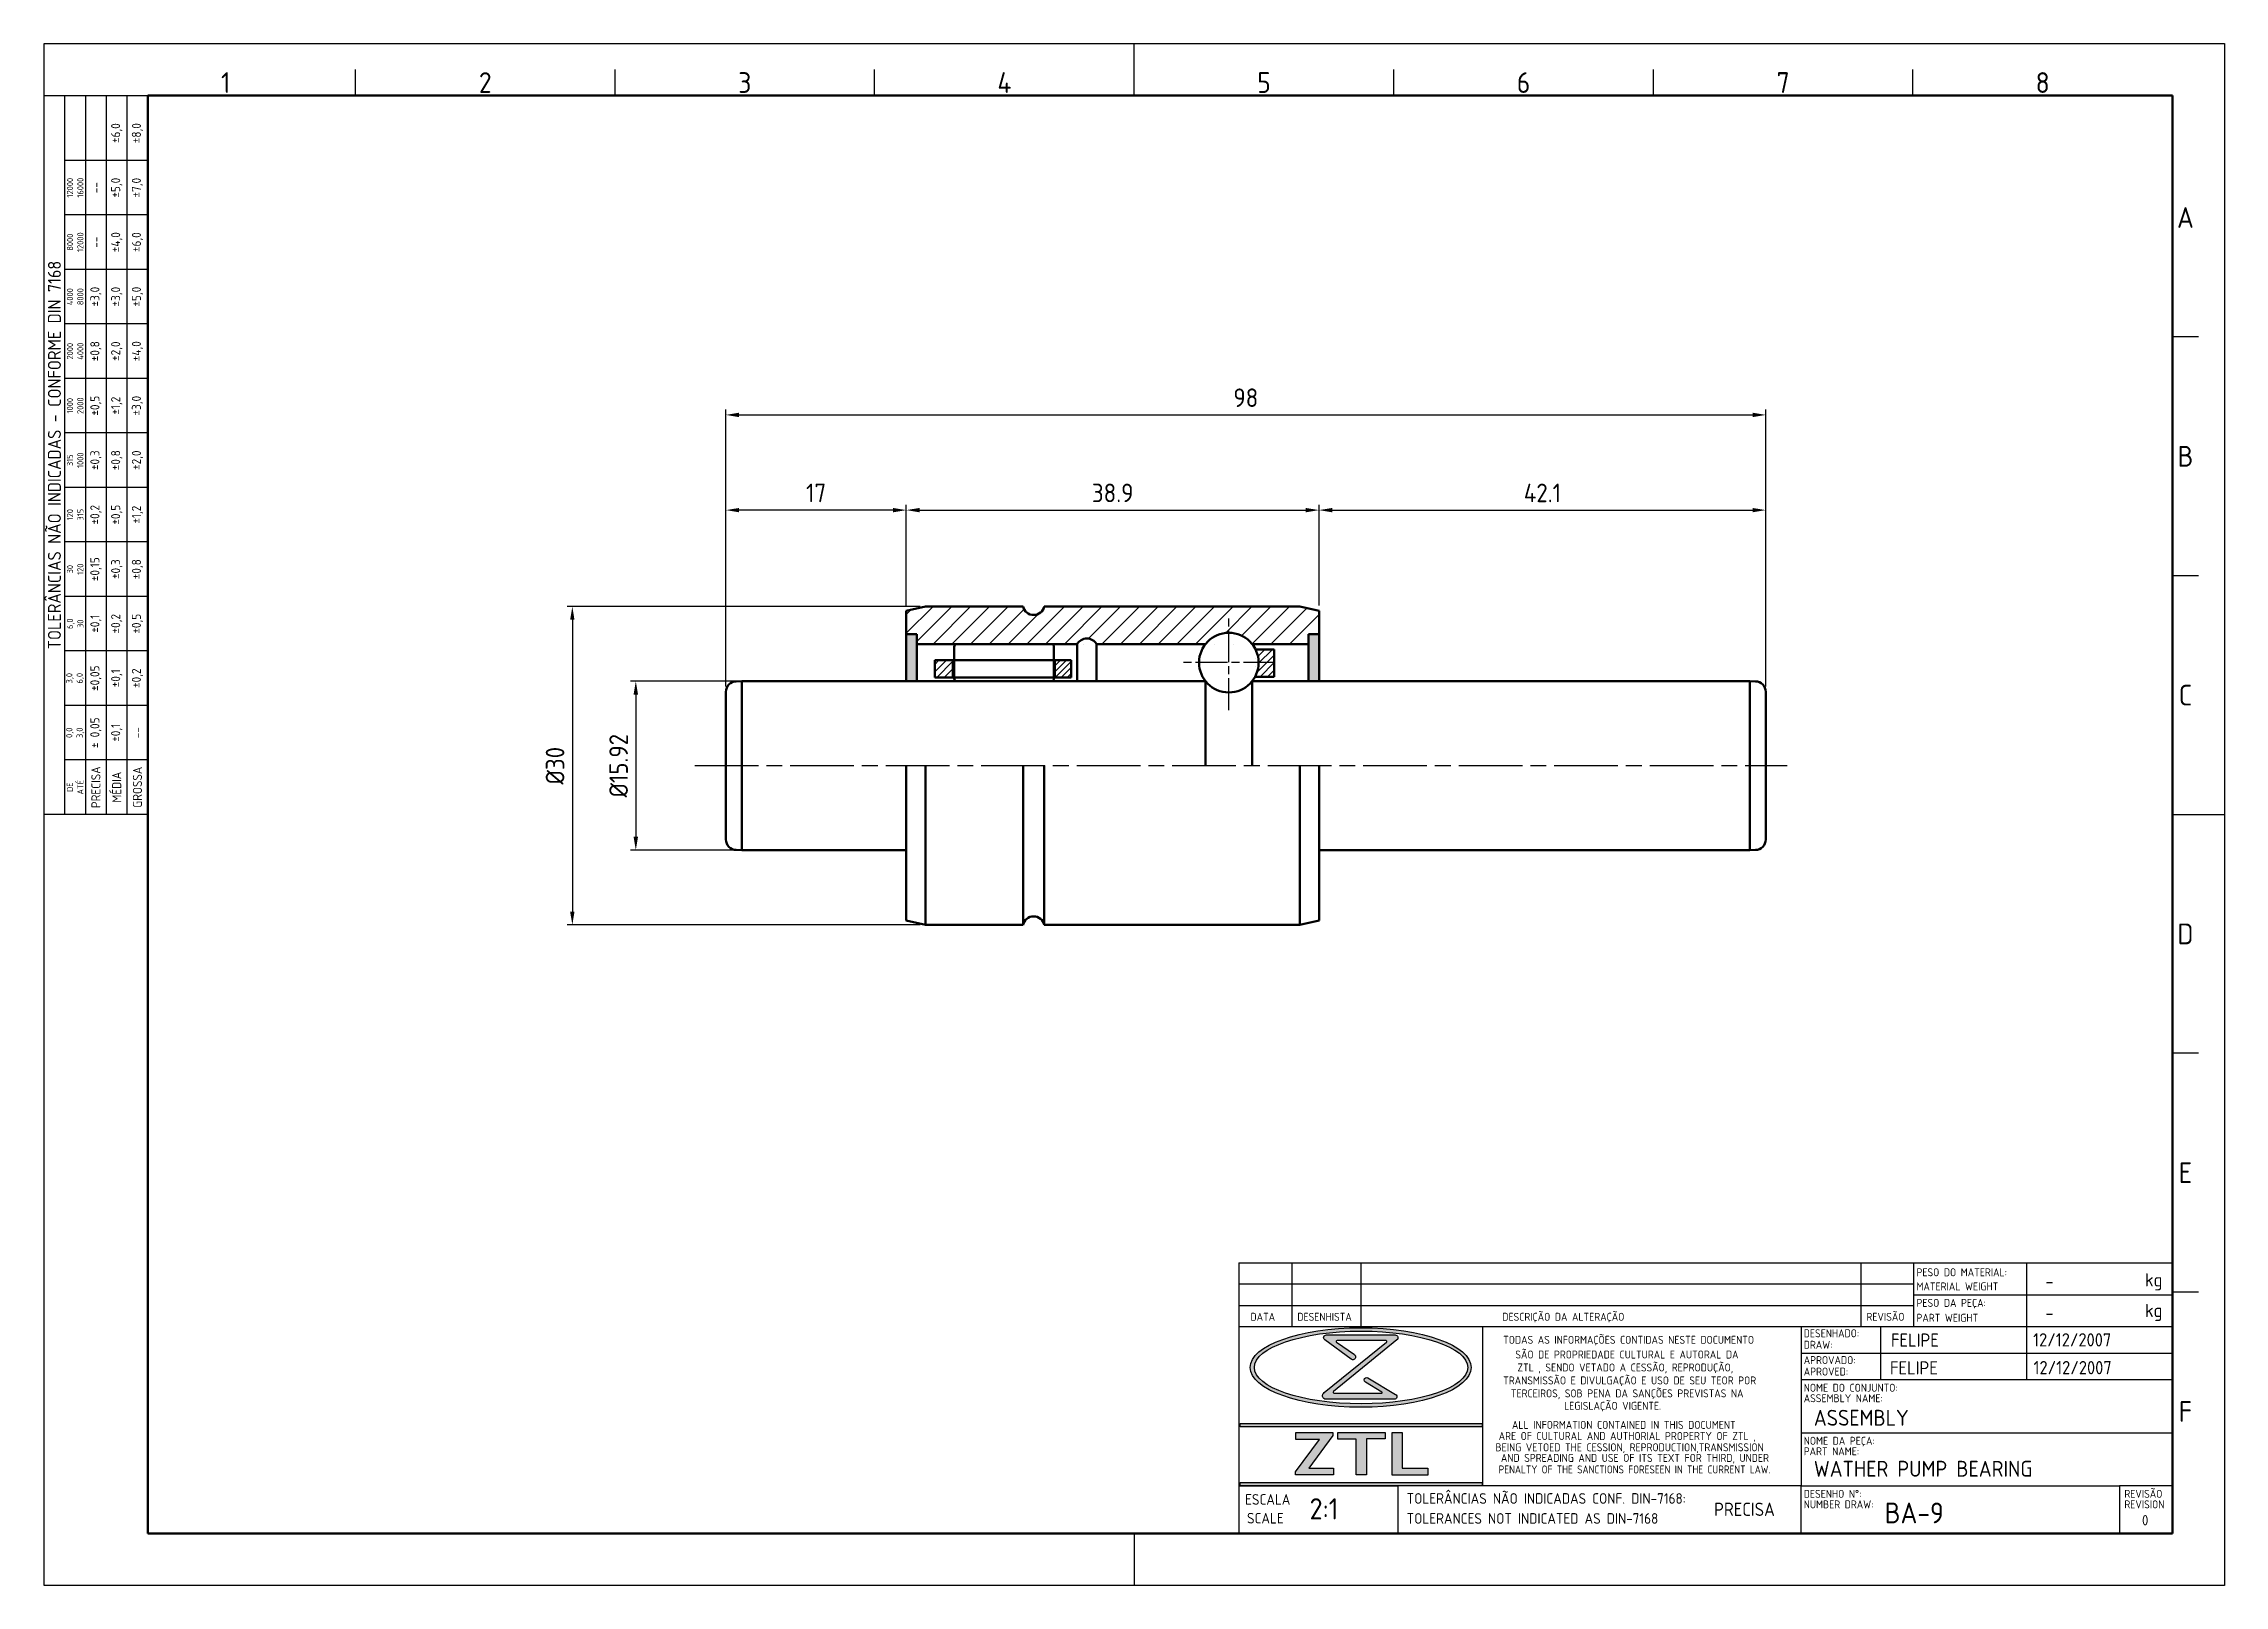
# Model space of a CAD drawing. Extents: x 0 to 205, y 0 to 145.
import ezdxf
from ezdxf.enums import TextEntityAlignment as Align

# ---------------------------------------------------------------- set-up
doc = ezdxf.new("R2010")
doc.units = 0
doc.header["$LTSCALE"] = 0.5
for name, pattern in [('AM_ISO02W050', [7.5, 6, -1.5]), ('AM_ISO08W050', [18, 12, -1.5, 3, -1.5]), ('AM_ISO08W050x2', [9, 6, -0.75, 1.5, -0.75])]:
    doc.linetypes.add(name, pattern=pattern)
doc.layers.get('0').update_dxf_attribs({"linetype": 'CONTINUOUS'})
doc.layers.get('Defpoints').update_dxf_attribs({"linetype": 'CONTINUOUS'})
for name, color, linetype, lineweight in [('AM_0', 7, 'CONTINUOUS', 50), ('AM_3', 6, 'AM_ISO02W050', 25), ('AM_5', 3, 'CONTINUOUS', 25), ('AM_7', 4, 'AM_ISO08W050', 25), ('AM_8', 1, 'CONTINUOUS', 25), ('AM_BOR', 7, 'CONTINUOUS', 50)]:
    doc.layers.add(name, color=color, linetype=linetype, lineweight=lineweight)
doc.styles.add('ACISOTS', font='isocp.shx', dxfattribs={"height": 1})
doc.styles.get("Standard").update_dxf_attribs({"font": 'ISOCP.SHX'})
doc.dimstyles.new('AM_ISO', dxfattribs={"dimtxt": 3.5, "dimasz": 2.5, "dimexe": 1, "dimexo": 1, "dimgap": 1.5, "dimtad": 1, "dimdsep": 46, "dimtxsty": 'Standard', "dimcen": 0, "dimclrd": 256, "dimclre": 256, "dimclrt": 2, "dimadec": 0, "dimazin": 2, "dimtp": 0.1, "dimtm": 0.1, "dimtfac": 0.71, "dimtdec": 3, "dimtmove": 0, "dimatfit": 3, "dimfxl": 1, "dimlwd": -1, "dimlwe": -1, "dimarcsym": 0})
pattern_1 = [(45, (19.0692, -15.5604), (-0.3535534, 0.3535534), [])]

# ---------------------------------------------------------------- blocks, each defined once
blk = doc.blocks.new('A3 ZTL')
for p, q in [((19.57, 280.82), (19.57, 9.78)), ((401.17, 280.82), (19.57, 280.82)), ((401.17, 9.78), (401.17, 280.82)), ((19.57, 9.78), (401.17, 9.78))]:
    blk.add_line(p, q)
at = {"layer": 'AM_BOR', "color": 135, "lineweight": 25}
for p, q in [((0, 0), (0, 290.61)), ((0, 290.61), (410.96, 290.61)), ((205.48, 280.82), (205.48, 290.61)), ((410.96, 290.61), (410.96, 0)), ((58.71, 280.82), (58.71, 285.71)), ((107.63, 280.82), (107.63, 285.71)), ((156.56, 280.82), (156.56, 285.71)), ((254.4, 280.82), (254.4, 285.71)), ((303.33, 280.82), (303.33, 285.71)), ((352.25, 280.82), (352.25, 285.71)), ((3.91, 145.3), (3.91, 280.82)), ((7.83, 280.82), (7.83, 145.3)), ((11.74, 280.82), (11.74, 145.3)), ((15.66, 145.3), (15.66, 280.82)), ((19.57, 268.59), (3.91, 268.59)), ((19.57, 258.32), (3.91, 258.32)), ((19.57, 248.04), (3.91, 248.04)), ((19.57, 237.77), (3.91, 237.77)), ((406.07, 235.32), (401.17, 235.32)), ((19.57, 227.5), (3.91, 227.5)), ((19.57, 217.22), (3.91, 217.22)), ((19.57, 206.95), (3.91, 206.95)), ((19.57, 196.67), (3.91, 196.67)), ((406.07, 190.31), (401.17, 190.31)), ((19.57, 186.4), (3.91, 186.4)), ((19.57, 176.13), (3.91, 176.13)), ((19.57, 165.85), (3.91, 165.85)), ((19.57, 155.58), (3.91, 155.58)), ((401.17, 145.3), (410.96, 145.3)), ((406.07, 100.29), (401.17, 100.29)), ((406.07, 55.28), (401.17, 55.28)), ((205.48, 9.78), (205.48, 0)), ((410.96, 0), (0, 0))]:
    blk.add_line(p, q, dxfattribs=at)
blk.add_lwpolyline([(19.57, 145.3), (0, 145.3), (0, 280.82), (19.57, 280.82)], close=True, dxfattribs=at)
at = {"layer": 'AM_BOR', "color": 135, "lineweight": 25, "style": 'ACISOTS'}
for s, p in [('1', (34.25, 283.27)), ('2', (83.17, 283.27)), ('3', (132.09, 283.27)), ('4', (181.02, 283.27)), ('5', (229.94, 283.27)), ('6', (278.86, 283.27)), ('7', (327.79, 283.27)), ('8', (376.71, 283.27)), ('A', (403.62, 257.83)), ('B', (403.62, 212.82)), ('C', (403.62, 167.81)), ('D', (403.62, 122.8)), ('E', (403.62, 77.79)), ('F', (403.62, 32.78))]:
    blk.add_text(s, height=3.91, dxfattribs=at).set_placement(p, align=Align.MIDDLE)
at = {"layer": 'AM_BOR', "color": 135, "lineweight": 25, "attachment_point": 5, "rotation": 90}
for s, insert, char_height, width in [('±6,0', (13.7, 273.73), 1.712, 10.274), ('±8,0', (17.61, 273.73), 1.712, 10.274), ('12000\\P16000', (5.87, 263.45), 1.174, 10.274), ('--', (9.78, 263.45), 1.712, 10.274), ('±5,0', (13.7, 263.45), 1.712, 10.274), ('±7,0', (17.61, 263.45), 1.712, 10.274), ('±4,0', (13.7, 253.18), 1.712, 10.274), ('±6,0', (17.61, 253.18), 1.712, 10.274), ('8000\\P12000', (5.87, 253.18), 1.174, 10.274), ('--', (9.78, 253.18), 1.712, 10.274), ('{\\Fisocp.shx|c0;TOLERÂNCIAS NÃO INDICADAS - CONFORME DIN 7168}', (1.96, 213.06), 2.4462, 135.5186), ('4000\\P8000', (5.87, 242.91), 1.174, 10.274), ('±3,0', (9.78, 242.91), 1.712, 10.274), ('±3,0', (13.7, 242.91), 1.712, 10.274), ('±5,0', (17.61, 242.91), 1.712, 10.274), ('±0,8', (9.78, 232.63), 1.712, 10.274), ('±2,0', (13.7, 232.63), 1.712, 10.274), ('±4,0', (17.61, 232.63), 1.712, 10.274), ('2000\\P4000', (5.87, 232.63), 1.174, 10.274), ('1000\\P2000', (5.87, 222.36), 1.174, 10.274), ('±0,5', (9.78, 222.36), 1.712, 10.274), ('±1,2', (13.7, 222.36), 1.712, 10.274), ('±3,0', (17.61, 222.36), 1.712, 10.274), ('±0,3', (9.78, 212.08), 1.712, 10.274), ('±0,8', (13.7, 212.08), 1.712, 10.274), ('±2,0', (17.61, 212.08), 1.712, 10.274), ('315\\P1000', (5.87, 212.08), 1.174, 10.274), ('120\\P315', (5.87, 201.81), 1.174, 10.274), ('±0,2', (9.78, 201.81), 1.712, 10.274), ('±0,5', (13.7, 201.81), 1.712, 10.274), ('±1,2', (17.61, 201.81), 1.712, 10.274), ('±0,15', (9.78, 191.54), 1.712, 10.274), ('±0,3', (13.7, 191.54), 1.712, 10.274), ('±0,8', (17.61, 191.54), 1.712, 10.274), ('30\\P120', (5.87, 191.54), 1.174, 10.274), ('6,0\\P30', (5.87, 181.26), 1.174, 10.274), ('±0,1', (9.78, 181.26), 1.712, 10.274), ('±0,2', (13.7, 181.26), 1.712, 10.274), ('±0,5', (17.61, 181.26), 1.712, 10.274), ('±0,05', (9.78, 170.99), 1.712, 10.274), ('±0,2', (17.61, 170.99), 1.712, 10.274), ('3,0\\P6,0', (5.87, 170.99), 1.174, 10.274), ('±0,1', (13.7, 170.99), 1.712, 10.274), ('0,0\\P3,0', (5.87, 160.71), 1.174, 10.274), ('± 0,05', (9.78, 160.71), 1.712, 10.274), ('\\pt4.69206;±0,1', (13.7, 160.71), 1.7123, 10.274), ('--', (17.61, 160.71), 1.712, 10.274), ('PRECISA', (9.78, 150.44), 1.712, 10.274), ('MÉDIA', (13.7, 150.44), 1.712, 10.274), ('GROSSA', (17.61, 150.44), 1.712, 10.274), ('{\\Fisocp.shx|c0;DE\\PATÉ}', (5.87, 150.44), 1.1742, 10.274)]:
    blk.add_mtext(s, dxfattribs=dict(at, insert=insert, char_height=char_height, width=width))
blk = doc.blocks.new('LEGENDAZTL-1')
at = {"layer": 'AM_8'}
h = blk.add_hatch(color=135, dxfattribs=at)
edge = h.paths.add_edge_path()
edge.add_ellipse((23.01, 31.29), major_axis=(20.82, 0), ratio=0.359907, start_angle=191.4592, end_angle=452.8175)
edge.add_ellipse((23.01, 31.29), major_axis=(20.82, 0), ratio=0.359907, start_angle=92.8175, end_angle=191.4592)
edge = h.paths.add_edge_path(flags=16)
edge.add_ellipse((23.07, 31.29), major_axis=(20.11, 0), ratio=0.340664, start_angle=93.067, end_angle=371.4592)
edge.add_ellipse((23.07, 31.29), major_axis=(20.11, 0), ratio=0.340664, start_angle=11.4592, end_angle=93.067)
h = blk.add_hatch(color=135, dxfattribs=at)
edge = h.paths.add_edge_path()
edge.add_line((27.86, 36.04), (16.14, 26.55))
edge.add_arc((16.46, 25.96), 0.662, 118.1409, 270)
edge.add_line((16.46, 25.3), (29.34, 25.3))
edge.add_arc((29.33, 25.79), 0.488, 271.9685, 418.9108)
edge.add_line((29.58, 26.21), (24.36, 29.35))
edge.add_arc((24.11, 28.95), 0.475, 58.6682, 238.8052)
edge.add_line((23.87, 28.54), (26.98, 26.65))
edge.add_arc((26.92, 26.56), 0.12, -90, 54.6545, ccw=False)
edge.add_line((26.92, 26.44), (17.93, 26.44))
edge.add_arc((17.96, 26.6), 0.167, 129.2364, 260.8226, ccw=False)
edge.add_line((17.86, 26.73), (29.79, 36.47))
edge.add_arc((29.47, 36.9), 0.529, 306.0702, 450)
edge.add_line((29.47, 37.43), (16.54, 37.43))
edge.add_arc((16.52, 36.92), 0.513, 87.7272, 233.7471)
edge.add_line((16.21, 36.5), (21.18, 32.86))
edge.add_arc((21.5, 33.28), 0.527, 232.4714, 414.7334)
edge.add_line((21.81, 33.71), (18.46, 36.07))
edge.add_arc((18.53, 36.2), 0.144, 90, 242.5235, ccw=False)
edge.add_line((18.53, 36.35), (27.78, 36.35))
edge.add_arc((27.75, 36.17), 0.176, -50.9964, 80.7655, ccw=False)
for points in [[(0.28, 20.1), (45.87, 20.1), (45.87, 20.7), (0.28, 20.7)], [(10.71, 11.65), (10.71, 11.05), (17.9, 11.05), (17.9, 12.32), (13.24, 12.32), (17.77, 18.44), (17.77, 19.04), (10.78, 19.04), (10.78, 17.71), (15.21, 17.71)], [(18.7, 17.78), (22.17, 17.78), (22.17, 11.05), (24.07, 11.05), (24.07, 17.84), (27.63, 17.84), (27.63, 19.04), (18.7, 19.04)], [(35.62, 11.02), (35.62, 12.32), (30.79, 12.32), (30.79, 19.04), (28.93, 19.04), (28.93, 11.02)], [(45.87, 9.6), (0.28, 9.6), (0.28, 9), (45.87, 9)]]:
    blk.add_hatch(color=135, dxfattribs=at).paths.add_polyline_path(points)
at = {"layer": 'AM_8', "color": 135}
for p, q in [((0, 51), (176, 51)), ((0, 51), (0, 0)), ((10, 51), (10, 39)), ((23, 51), (23, 39)), ((117.25, 51), (117.25, 39)), ((127.25, 39), (127.25, 51)), ((148.5, 51), (148.5, 45)), ((176, 0), (176, 51)), ((127.25, 47), (0, 47)), ((0, 43), (127.25, 43)), ((127.25, 45), (176, 45)), ((148.5, 45), (148.5, 39)), ((0, 39), (106, 39)), ((16.54, 37.43), (29.47, 37.43)), ((45.93, 39), (45.93, 9)), ((106, 39), (106, 20)), ((106, 39), (176, 39)), ((121, 39), (121, 29)), ((148.5, 39), (148.5, 29)), ((106, 34), (176, 34)), ((106, 29), (176, 29)), ((0.28, 20.1), (0.28, 20.7)), ((0.28, 20.7), (45.87, 20.7)), ((45.87, 20.7), (45.87, 20.1)), ((45.87, 20.1), (0.28, 20.1)), ((10.71, 11.65), (15.21, 17.71)), ((10.78, 17.71), (10.78, 19.04)), ((10.78, 19.04), (17.77, 19.04)), ((15.21, 17.71), (10.78, 17.71)), ((17.77, 18.44), (13.24, 12.32)), ((17.77, 19.04), (17.77, 18.44)), ((18.7, 17.78), (18.7, 19.04)), ((18.7, 19.04), (27.63, 19.04)), ((22.17, 17.78), (18.7, 17.78)), ((22.17, 11.05), (22.17, 17.78)), ((24.07, 17.84), (24.07, 11.05)), ((27.63, 17.84), (24.07, 17.84)), ((27.63, 19.04), (27.63, 17.84)), ((28.93, 11.02), (28.93, 19.04)), ((28.93, 19.04), (30.79, 19.04)), ((30.79, 19.04), (30.79, 12.32)), ((106, 20), (106, 9)), ((106, 19), (176, 19)), ((0, 9), (30, 9)), ((106, 9), (0, 9)), ((0.28, 9.6), (45.87, 9.6)), ((0.28, 9), (0.28, 9.6)), ((45.87, 9), (0.28, 9)), ((10.71, 11.05), (10.71, 11.65)), ((17.9, 11.05), (10.71, 11.05)), ((13.24, 12.32), (17.9, 12.32)), ((17.9, 12.32), (17.9, 11.05)), ((24.07, 11.05), (22.17, 11.05)), ((35.62, 11.02), (28.93, 11.02)), ((30, 9), (30, 0)), ((30.79, 12.32), (35.62, 12.32)), ((35.62, 12.32), (35.62, 11.02)), ((45.87, 9.6), (45.87, 9)), ((106, 0), (106, 9)), ((106, 9), (166, 9)), ((176, 9), (166, 9)), ((166, 9), (166, 0)), ((0, 0), (176, 0))]:
    blk.add_line(p, q, dxfattribs=at)
blk.add_lwpolyline([(16.54, 37.43), (29.47, 37.43, -0.726075), (29.79, 36.47), (17.86, 26.73, 0.646844), (17.93, 26.44), (26.92, 26.44, 0.730915), (26.98, 26.65), (23.87, 28.54, -1.001197), (24.36, 29.35), (29.58, 26.21, -0.746343), (29.34, 25.3), (16.46, 25.3, -0.780296), (16.14, 26.55), (27.86, 36.04, 0.647932), (27.78, 36.35), (18.53, 36.35, 0.78497), (18.46, 36.07), (21.81, 33.71, -1.019937), (21.18, 32.86), (16.21, 36.5, -0.740095), (16.54, 37.43, -0.257794)], format="xyb", dxfattribs=at)
for centre, major_axis, ratio in [((23.01, 31.29), (-20.82, 0), 0.359907), ((23.07, 31.29), (-20.11, 0), 0.340664)]:
    blk.add_ellipse(centre, major_axis=major_axis, ratio=ratio, dxfattribs=at)
for s, height, p in [('PESO DO MATERIAL:', 1.5, (127.75, 48.48)), ('MATERIAL WEIGHT', 1.5, (127.75, 45.82)), ('kg', 2.5, (170.83, 46.56)), ('DATA', 1.5, (2.22, 40.09)), ('DESENHISTA', 1.5, (11.05, 40.09)), ('DESCRIÇÃO DA ALTERAÇÃO', 1.5, (49.68, 40.09)), ('REVISÃO', 1.5, (118.32, 40.09)), ('PESO DA PEÇA:', 1.5, (127.75, 42.71)), ('PART WEIGHT', 1.5, (127.75, 39.91)), ('kg', 2.5, (170.83, 40.79)), ('TODAS AS INFORMAÇÕES CONTIDAS NESTE DOCUMENTO', 1.5, (49.85, 35.75)), ('DESENHADO:', 1.5, (106.5, 36.98)), ('SÃO DE PROPRIEDADE CULTURAL E AUTORAL DA', 1.5, (52.14, 32.98)), ('APROVADO:', 1.5, (106.5, 31.93)), ('DRAW:', 1.5, (106.5, 34.82)), ('TRANSMISSÃO E DIVULGAÇÃO E USO DE SEU TEOR POR', 1.5, (49.85, 28.1)), ('ZTL , SENDO VETADO A CESSÃO, REPRODUÇÃO,', 1.5, (52.53, 30.54)), ('APROVED:', 1.5, (106.5, 29.77)), ('TERCEIROS, SOB PENA DA SANÇÕES PREVISTAS NA', 1.5, (51.3, 25.66)), ('LEGISLAÇÃO VIGENTE.', 1.5, (61.33, 23.31)), ('ASSEMBLY NAME:', 1.5, (106.5, 24.74)), ('NOME DO CONJUNTO:', 1.5, (106.5, 26.72)), ('ALL INFORMATION CONTAINED IN THIS DOCUMENT', 1.5, (51.5, 19.72)), ('BEING VETOED THE CESSION, REPRODUCTION,TRANSMISSION', 1.5, (48.41, 15.49)), ('ARE OF CULTURAL AND AUTHORIAL PROPERTY OF ZTL ,', 1.5, (49, 17.62)), ('NOME DA PEÇA:', 1.5, (106.5, 16.72)), ('AND SPREADING AND USE OF ITS TEXT FOR THIRD, UNDER', 1.5, (49.42, 13.49)), ('PART NAME:', 1.5, (106.5, 14.74)), ('TOLERÂNCIAS NÃO INDICADAS CONF. DIN-7168:', 2, (31.66, 5.6)), ('DESENHO N%%d:', 1.5, (106.5, 6.72)), ('REVISÃO', 1.5, (166.93, 6.72)), ('ESCALA', 2, (1.21, 5.42)), ('NUMBER DRAW:', 1.5, (106.5, 4.74)), ('REVISION', 1.5, (166.93, 4.74)), ('SCALE', 2, (1.57, 1.88)), ('TOLERANCES NOT INDICATED AS DIN-7168', 2, (31.66, 1.83))]:
    blk.add_text(s, height=height, dxfattribs=at).set_placement(p)
at = {"layer": 'AM_8', "color": 135, "width": 0.95}
blk.add_text('PENALTY OF THE SANCTIONS FORESEEN IN THE CURRENT LAW.', height=1.5, dxfattribs=at).set_placement((48.99, 11.32))
at = {"layer": 'AM_8', "color": 135}
for tag, height, p in [('PESO', 2.5, (152.06, 47.53)), ('PESO', 2.5, (152.06, 41.58)), ('DESN.', 2.5, (122.94, 36.44)), ('DATADES', 2.5, (149.73, 36.5)), ('APROV', 2.5, (122.75, 31.22)), ('DATAAPROV', 2.5, (149.81, 31.25)), ('CONJUNTO', 3, (108.41, 21.81)), ('PEÇA', 3, (108.4, 12.2)), ('NºDESENHO', 3.91, (121.76, 3.88))]:
    blk.add_attdef(tag, text='', height=height, dxfattribs=at).set_placement(p, align=Align.MIDDLE_LEFT)
at = {"layer": 'AM_8', "color": 135, "style": 'ACISOTS'}
for tag, p, height in [('GEN-TITLE-SCA{12.7}', (13.36, 2.64), 4), ('GEN-TITLE-DWG{30.6}', (92.5, -2.65), 2)]:
    blk.add_attdef(tag, p, '', height=height, dxfattribs=at)
at = {"layer": 'AM_8', "color": 135}
for tag, height, p in [('TOL.N.IND', 2.5, (95.33, 4.56)), ('REV.', 1.96, (170.86, 2.49))]:
    blk.add_attdef(tag, text='', height=height, dxfattribs=at).set_placement(p, align=Align.MIDDLE_CENTER)
blk = doc.blocks.new('*D41')
at = {"layer": 'AM_5'}
for p, q in [((82.56, 92.25), (49.29, 92.25)), ((49.79, 91), (49.79, 63.5)), ((82.56, 62.25), (49.29, 62.25))]:
    blk.add_line(p, q, dxfattribs=at)
for points in [[(49.58, 91), (49.99, 91), (49.79, 92.25)], [(49.58, 63.5), (49.99, 63.5), (49.79, 62.25)]]:
    blk.add_solid(points, dxfattribs=at)
at = {"layer": 'Defpoints', "color": 0}
for p in [(83.06, 92.25), (49.79, 62.25), (83.06, 62.25)]:
    blk.add_point(p, dxfattribs=at)
at = {"layer": 'AM_5', "color": 3, "insert": (48.16, 77.25), "char_height": 1.75, "attachment_point": 5, "rotation": 90}
blk.add_mtext('%%C30', dxfattribs=at)
blk = doc.blocks.new('*D42')
at = {"layer": 'AM_5'}
for p, q in [((65.26, 85.21), (55.27, 85.21)), ((55.77, 83.96), (55.77, 70.55)), ((65.26, 69.3), (55.27, 69.3))]:
    blk.add_line(p, q, dxfattribs=at)
for points in [[(55.56, 83.96), (55.98, 83.96), (55.77, 85.21)], [(55.56, 70.55), (55.98, 70.55), (55.77, 69.3)]]:
    blk.add_solid(points, dxfattribs=at)
at = {"layer": 'Defpoints', "color": 0}
for p in [(65.76, 85.21), (55.77, 69.3), (65.76, 69.3)]:
    blk.add_point(p, dxfattribs=at)
at = {"layer": 'AM_5', "color": 3, "insert": (54.15, 77.25), "char_height": 1.75, "attachment_point": 5, "rotation": 90}
blk.add_mtext('%%C15.92', dxfattribs=at)
blk = doc.blocks.new('*D43')
at = {"layer": 'AM_5'}
for p, q in [((64.26, 84.7), (64.26, 110.81)), ((65.51, 110.31), (161.01, 110.31)), ((162.26, 84.7), (162.26, 110.81))]:
    blk.add_line(p, q, dxfattribs=at)
for points in [[(65.51, 110.52), (65.51, 110.1), (64.26, 110.31)], [(161.01, 110.52), (161.01, 110.1), (162.26, 110.31)]]:
    blk.add_solid(points, dxfattribs=at)
at = {"layer": 'Defpoints', "color": 0}
for p in [(162.26, 110.31), (64.26, 84.2), (162.26, 84.2)]:
    blk.add_point(p, dxfattribs=at)
at = {"layer": 'AM_5', "color": 3, "insert": (113.26, 111.93), "char_height": 1.75, "attachment_point": 5}
blk.add_mtext('98', dxfattribs=at)
blk = doc.blocks.new('*D44')
at = {"layer": 'AM_5'}
for p, q in [((120.16, 92.36), (120.16, 101.84)), ((121.41, 101.34), (161.01, 101.34)), ((162.26, 84.7), (162.26, 101.84))]:
    blk.add_line(p, q, dxfattribs=at)
for points in [[(121.41, 101.54), (121.41, 101.13), (120.16, 101.34)], [(161.01, 101.54), (161.01, 101.13), (162.26, 101.34)]]:
    blk.add_solid(points, dxfattribs=at)
at = {"layer": 'Defpoints', "color": 0}
for p in [(162.26, 101.34), (120.16, 91.86), (162.26, 84.2)]:
    blk.add_point(p, dxfattribs=at)
at = {"layer": 'AM_5', "color": 3, "insert": (141.21, 102.96), "char_height": 1.75, "attachment_point": 5}
blk.add_mtext('42.1', dxfattribs=at)
blk = doc.blocks.new('*D45')
at = {"layer": 'AM_5'}
for p, q in [((81.26, 92.36), (81.26, 101.84)), ((82.51, 101.34), (118.91, 101.34)), ((120.16, 92.36), (120.16, 101.84))]:
    blk.add_line(p, q, dxfattribs=at)
for points in [[(82.51, 101.54), (82.51, 101.13), (81.26, 101.34)], [(118.91, 101.54), (118.91, 101.13), (120.16, 101.34)]]:
    blk.add_solid(points, dxfattribs=at)
at = {"layer": 'Defpoints', "color": 0}
for p in [(120.16, 101.34), (81.26, 91.86), (120.16, 91.86)]:
    blk.add_point(p, dxfattribs=at)
at = {"layer": 'AM_5', "color": 3, "insert": (100.71, 102.96), "char_height": 1.75, "attachment_point": 5}
blk.add_mtext('38.9', dxfattribs=at)
blk = doc.blocks.new('*D46')
at = {"layer": 'AM_5'}
for p, q in [((64.26, 84.7), (64.26, 101.84)), ((80.01, 101.34), (65.51, 101.34)), ((81.26, 92.36), (81.26, 101.84))]:
    blk.add_line(p, q, dxfattribs=at)
for points in [[(65.51, 101.54), (65.51, 101.13), (64.26, 101.34)], [(80.01, 101.54), (80.01, 101.13), (81.26, 101.34)]]:
    blk.add_solid(points, dxfattribs=at)
at = {"layer": 'Defpoints', "color": 0}
for p in [(64.26, 101.34), (81.26, 91.86), (64.26, 84.2)]:
    blk.add_point(p, dxfattribs=at)
at = {"layer": 'AM_5', "color": 3, "insert": (72.76, 102.96), "char_height": 1.75, "attachment_point": 5}
blk.add_mtext('17', dxfattribs=at)

msp = doc.modelspace()

# ---------------------------------------------------------------- hatches: boundary and pattern name
at = {"layer": 'AM_3'}
h = msp.add_hatch(dxfattribs=at)
h.set_pattern_fill('ANSI31', color=256, scale=15, style=0)
h.paths.add_polyline_path([(78.278, 102.972), (76.724, 102.972), (76.724, 95.972), (83.474, 95.972), (83.474, 99.972, -0.2679492)])
h.paths.add_polyline_path([(83.474, 63.972), (76.724, 63.972), (76.724, 56.972), (78.278, 56.972, -0.2679492), (83.474, 59.972)])
h = msp.add_hatch(dxfattribs=at)
h.set_pattern_fill('ANSI31', color=256, scale=15, style=0)
h.paths.add_polyline_path([(86.474, 95.972), (90.224, 99.722), (90.224, 102.972), (88.671, 102.972, -0.2679492), (83.474, 99.972), (83.474, 95.972)])
h.paths.add_polyline_path([(90.224, 56.972), (90.224, 60.222), (86.474, 63.972), (83.474, 63.972), (83.474, 59.972, -0.2679492), (88.671, 56.972)])
at = {"layer": 'AM_8'}
h = msp.add_hatch(dxfattribs=at)
h.set_pattern_fill('_U', color=256, scale=1.25, angle=45, style=0, pattern_type=0)
h.set_pattern_definition([(45, (-9.6, -9.971), (-0.8838835, 0.8838835), [])])
edge = h.paths.add_edge_path()
edge.add_line((81.261, 91.855), (81.261, 89.634))
edge.add_line((81.261, 89.634), (82.261, 89.634))
edge.add_line((82.261, 89.634), (82.261, 88.713))
edge.add_line((82.261, 88.713), (97.357, 88.713))
edge.add_arc((98.278, 88.165), 1.071, 30.76755, 149.23245, ccw=False)
edge.add_line((99.198, 88.713), (109.462, 88.713))
edge.add_arc((111.66, 86.963), 2.809, 38.53574, 141.46426, ccw=False)
edge.add_line((113.857, 88.713), (119.161, 88.713))
edge.add_line((119.161, 88.713), (119.161, 89.634))
edge.add_line((119.161, 89.634), (120.161, 89.634))
edge.add_line((120.161, 89.634), (120.161, 91.855))
edge.add_line((120.161, 91.855), (118.361, 92.254))
edge.add_line((118.361, 92.254), (94.261, 92.254))
edge.add_arc((93.261, 92.479), 1.025, 192.68038, 347.31962, ccw=False)
edge.add_line((92.261, 92.254), (83.061, 92.254))
edge.add_line((83.061, 92.254), (81.261, 91.855))
for points in [[(81.261, 89.634), (81.261, 85.213), (82.261, 85.213), (82.261, 89.634)], [(119.161, 89.634), (119.161, 85.213), (120.161, 85.213), (120.161, 89.634)]]:
    msp.add_hatch(color=256, dxfattribs=at).paths.add_polyline_path(points)
h = msp.add_hatch(dxfattribs=at)
h.set_pattern_fill('_U', color=256, scale=0.5, angle=45, style=0, pattern_type=0)
h.set_pattern_definition(pattern_1)
h.paths.add_polyline_path([(83.95, 87.188), (83.95, 85.561), (85.661, 85.561), (85.661, 87.188)])
h = msp.add_hatch(dxfattribs=at)
h.set_pattern_fill('_U', color=256, scale=0.4, angle=45, style=0, pattern_type=0)
h.set_pattern_definition([(45, (19.0692, -15.5604), (-0.2828427, 0.2828427), [])])
h.paths.add_polyline_path([(95.264, 87.188), (95.264, 85.561), (96.804, 85.561), (96.804, 87.188)])
h = msp.add_hatch(dxfattribs=at)
h.set_pattern_fill('_U', color=256, scale=0.5, angle=45, style=0, pattern_type=0)
h.set_pattern_definition(pattern_1)
edge = h.paths.add_edge_path()
edge.add_line((115.936, 85.632), (115.936, 88.21))
edge.add_line((115.936, 88.21), (114.177, 88.21))
edge.add_arc((111.66, 86.963), 2.809, -28.29949, 26.35237, ccw=False)
edge.add_line((114.133, 85.632), (115.936, 85.632))

# ---------------------------------------------------------------- linework, layer by layer
at = {"layer": 'AM_0'}
for p, q in [((83.061, 92.254), (81.261, 91.855)), ((81.261, 85.213), (81.261, 91.855)), ((83.061, 92.254), (92.261, 92.254)), ((94.261, 92.254), (118.361, 92.254)), ((118.361, 92.254), (120.161, 91.855)), ((120.161, 91.855), (120.161, 85.213)), ((81.261, 89.634), (82.261, 89.634)), ((82.261, 89.634), (82.261, 85.213)), ((82.261, 88.713), (97.357, 88.713)), ((97.357, 88.713), (97.357, 85.213)), ((99.198, 88.713), (109.462, 88.713)), ((99.198, 88.713), (99.198, 85.213)), ((113.857, 88.713), (119.161, 88.713)), ((120.161, 89.634), (119.161, 89.634)), ((119.161, 89.634), (119.161, 85.213)), ((85.661, 87.188), (83.95, 87.188)), ((83.95, 87.188), (83.95, 85.561)), ((95.264, 87.188), (85.661, 87.188)), ((85.661, 85.561), (85.661, 87.188)), ((96.804, 87.188), (95.264, 87.188)), ((95.264, 87.188), (95.264, 85.561)), ((96.804, 85.561), (96.804, 87.188)), ((114.177, 88.21), (115.936, 88.21)), ((115.936, 88.21), (115.936, 85.632)), ((65.761, 85.213), (65.235, 85.2)), ((65.761, 85.213), (109.462, 85.213)), ((65.761, 85.213), (65.761, 69.295)), ((83.95, 85.561), (85.661, 85.561)), ((85.661, 85.561), (95.264, 85.561)), ((95.264, 85.561), (96.804, 85.561)), ((109.462, 85.213), (109.462, 77.254)), ((113.857, 85.213), (160.761, 85.213)), ((113.857, 85.213), (113.857, 77.254)), ((115.936, 85.632), (114.133, 85.632)), ((160.761, 85.213), (161.288, 85.2)), ((160.761, 85.213), (160.761, 69.295)), ((64.261, 70.309), (64.261, 84.2)), ((162.261, 84.2), (162.261, 70.309)), ((81.261, 62.653), (81.261, 77.254)), ((83.061, 77.254), (83.061, 62.254)), ((92.261, 62.254), (92.261, 77.254)), ((94.261, 62.254), (94.261, 77.254)), ((118.361, 77.254), (118.361, 62.254)), ((120.161, 77.254), (120.161, 62.653)), ((65.761, 69.295), (65.235, 69.309)), ((81.261, 69.295), (65.761, 69.295)), ((160.761, 69.295), (120.161, 69.295)), ((160.761, 69.295), (161.288, 69.309)), ((83.061, 62.254), (81.261, 62.653)), ((92.261, 62.254), (83.061, 62.254)), ((118.361, 62.254), (94.261, 62.254)), ((118.361, 62.254), (120.161, 62.653))]:
    msp.add_line(p, q, dxfattribs=at)
msp.add_lwpolyline([(86.029, 85.213), (94.92, 85.213, 0.4142136), (95.17, 85.463), (95.17, 88.463, 0.4142136), (94.92, 88.713), (86.029, 88.713, 0.4142136), (85.779, 88.463), (85.779, 85.463, 0.4142136)], format="xyb", close=True, dxfattribs=at)
msp.add_circle((111.66, 86.963), 2.809, dxfattribs=at)
for centre, radius, start, end in [((93.261, 92.479), 1.025, 192.68038, 347.31962), ((98.278, 88.165), 1.071, 30.76755, 149.23245), ((65.261, 84.2), 1, 91.5, 180), ((161.261, 84.2), 1, 0, 88.5), ((65.261, 70.309), 1, 180, 268.5), ((161.261, 70.309), 1, 271.5, 0), ((93.261, 62.029), 1.025, 12.68038, 167.31962)]:
    msp.add_arc(centre, radius, start, end, dxfattribs=at)
at = {"layer": 'AM_7', "linetype": 'AM_ISO08W050x2'}
for p, q in [((111.66, 82.498), (111.66, 91.429)), ((116.025, 86.963), (107.294, 86.963))]:
    msp.add_line(p, q, dxfattribs=at)
at = {"layer": 'AM_7'}
msp.add_line((61.327, 77.254), (164.268, 77.254), dxfattribs=at)

# ---------------------------------------------------------------- block references
at = {"layer": 'AM_0', "lineweight": 0, "xscale": 0.5, "yscale": 0.5, "zscale": 0.5}
msp.add_blockref('A3 ZTL', (0, 0), dxfattribs=at)
at = {"layer": 'AM_0', "lineweight": 0}
ref = msp.add_blockref('LEGENDAZTL-1', (112.587, 4.892), dxfattribs=dict(at, xscale=0.5, yscale=0.5, zscale=0.5))
ref.add_attrib('GEN-TITLE-SCA{12.7}', '2:1', (119.266, 6.214), dxfattribs={"layer": 'AM_8', "color": 135, "height": 2, "style": 'ACISOTS'})
ref.add_attrib('DATAAPROV', '12/12/2007', dxfattribs={"layer": 'AM_8', "color": 135, "height": 1.25}).set_placement((187.492, 20.52), align=Align.MIDDLE_LEFT)
ref.add_attrib('DATADES', '12/12/2007', dxfattribs={"layer": 'AM_8', "color": 135, "height": 1.25}).set_placement((187.452, 23.141), align=Align.MIDDLE_LEFT)
ref.add_attrib('APROV', 'FELIPE', dxfattribs={"layer": 'AM_8', "color": 135, "height": 1.25}).set_placement((173.962, 20.501), align=Align.MIDDLE_LEFT)
ref.add_attrib('PESO', '-', dxfattribs={"layer": 'AM_8', "color": 135, "height": 1.25}).set_placement((188.618, 28.656), align=Align.MIDDLE_LEFT)
ref.add_attrib('PEÇA', 'WATHER PUMP BEARING', dxfattribs={"layer": 'AM_8', "color": 135, "height": 1.5}).set_placement((166.786, 10.99), align=Align.MIDDLE_LEFT)
ref.add_attrib('CONJUNTO', 'ASSEMBLY', dxfattribs={"layer": 'AM_8', "color": 135, "height": 1.5}).set_placement((166.79, 15.797), align=Align.MIDDLE_LEFT)
ref.add_attrib('NºDESENHO', 'BA-9', dxfattribs={"layer": 'AM_8', "color": 135, "height": 1.9556}).set_placement((173.467, 6.831), align=Align.MIDDLE_LEFT)
ref.add_attrib('REV.', '0', dxfattribs={"layer": 'AM_8', "color": 135, "height": 0.978}).set_placement((198.016, 6.137), align=Align.MIDDLE_CENTER)
ref.add_attrib('TOL.N.IND', 'PRECISA', dxfattribs={"layer": 'AM_8', "color": 135, "height": 1.25}).set_placement((160.25, 7.172), align=Align.MIDDLE_CENTER)
ref.add_attrib('DESN.', 'FELIPE', dxfattribs={"layer": 'AM_8', "color": 135, "height": 1.25}).set_placement((174.057, 23.114), align=Align.MIDDLE_LEFT)
ref.add_attrib('PESO', '-', dxfattribs={"layer": 'AM_8', "color": 135, "height": 1.25}).set_placement((188.618, 25.681), align=Align.MIDDLE_LEFT)

# ---------------------------------------------------------------- dimensions: what is measured, and where the dimension line sits
at = {"layer": 'AM_5'}
for base, p1, p2, picture, middle in [((162.261, 110.309), (64.261, 84.2), (162.261, 84.2), '*D43', (113.261, 111.934)), ((64.261, 101.336), (81.261, 91.855), (64.261, 84.2), '*D46', (72.761, 102.961)), ((120.161, 101.336), (81.261, 91.855), (120.161, 91.855), '*D45', (100.711, 102.961)), ((162.261, 101.336), (120.161, 91.855), (162.261, 84.2), '*D44', (141.211, 102.961))]:
    dim = msp.add_linear_dim(base=base, p1=p1, p2=p2, dimstyle='AM_ISO', override={"dimscale": 0.5, "dimclrt": 3, "dimadec": 2, "dimtp": 0, "dimtdec": 2}, dxfattribs=at)
    dim.commit()
    dim.dimension.update_dxf_attribs({"geometry": picture, "text_midpoint": middle})
for base, p1, p2, text, picture, middle in [((49.786, 62.254), (83.061, 92.254), (83.061, 62.254), '%%C30', '*D41', (48.161, 77.254)), ((55.772, 69.295), (65.761, 85.213), (65.761, 69.295), '%%C15.92', '*D42', (54.146, 77.254))]:
    dim = msp.add_linear_dim(base=base, p1=p1, p2=p2, angle=90, text=text, dimstyle='AM_ISO', override={"dimscale": 0.5, "dimclrt": 3, "dimadec": 2, "dimtp": 0, "dimtdec": 2}, dxfattribs=at)
    dim.commit()
    dim.dimension.update_dxf_attribs({"geometry": picture, "text_midpoint": middle})

doc.saveas('drawing.dxf')
